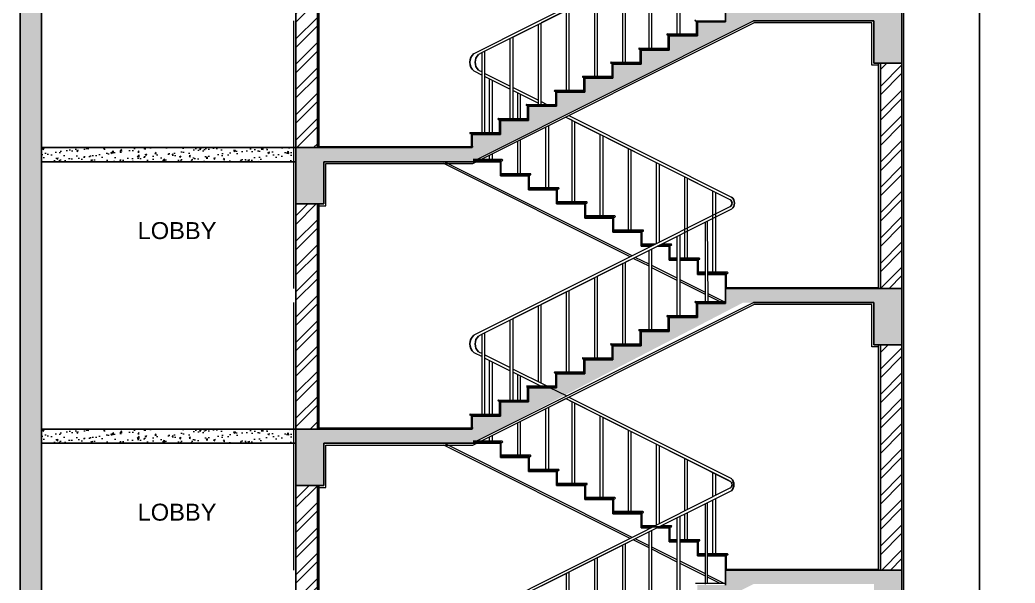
# Model space of a CAD drawing. Header units: metres. Extents: x 29392 to 32022, y 3934 to 33962.
# Drawn here: x 29749.95 to 29760.56, y 4069.76 to 4075.76 of the extents above; entities that cross this region are included whole.
import ezdxf

# ---------------------------------------------------------------- set-up
doc = ezdxf.new("R2010")
doc.units = ezdxf.units.M
for name, color, linetype, lineweight in [('HATCH', 250, 'Continuous', 13), ('Layer2', 7, 'Continuous', 5), ('PLASTER', 252, 'Continuous', 15)]:
    doc.layers.add(name, color=color, linetype=linetype, lineweight=lineweight)
doc.styles.get("Standard").update_dxf_attribs({"font": 'arial.ttf'})
doc.dimstyles.get("Standard").update_dxf_attribs({"dimtxt": 0.1, "dimasz": 0.18, "dimexe": 0.18, "dimexo": 0.0625, "dimgap": 0.09, "dimtad": 0, "dimtih": 1, "dimtoh": 1, "dimdec": 1, "dimzin": 0, "dimdsep": 46, "dimtxsty": 'Standard', "dimcen": 0.09, "dimadec": 0, "dimazin": 0, "dimtfac": 1, "dimtdec": 1, "dimtofl": 0, "dimtmove": 0, "dimatfit": 3, "dimfxl": 1, "dimtolj": 1, "dimtzin": 0, "dimarcsym": 0})

# ---------------------------------------------------------------- blocks, each defined once
blk = doc.blocks.new('*D276')
at = {"color": 0, "lineweight": -2, "transparency": 16777216}
for p, q in [((29759.433, 4102.828), (29760.357, 4102.828)), ((29760.177, 4102.648), (29760.177, 4080.645)), ((29760.177, 4057.955), (29760.177, 4079.957)), ((29759.433, 4057.775), (29760.357, 4057.775))]:
    blk.add_line(p, q, dxfattribs=at)
at = {"color": 0, "transparency": 16777216}
for points in [[(29760.147, 4102.648), (29760.207, 4102.648), (29760.177, 4102.828)], [(29760.147, 4057.955), (29760.207, 4057.955), (29760.177, 4057.775)]]:
    blk.add_solid(points, dxfattribs=at)
at = {"layer": 'Defpoints', "color": 0, "transparency": 16777216}
for p in [(29759.37, 4102.828), (29760.177, 4102.828), (29759.37, 4057.775)]:
    blk.add_point(p, dxfattribs=at)
at = {"color": 0, "transparency": 16777216, "insert": (29760.177, 4080.301), "char_height": 0.5, "attachment_point": 5}
blk.add_mtext('\\A1;45', dxfattribs=at)

msp = doc.modelspace()

# ---------------------------------------------------------------- hatches: boundary and pattern name
at = {"layer": 'HATCH', "transparency": 16777216}
h = msp.add_hatch(dxfattribs=at)
h.set_pattern_fill('AR-CONC', color=256, scale=0.001)
h.set_pattern_definition([(50, (27799.91952, 3402.4453), (0.182184669, -0.015939086), [0.01905, -0.20955]), (355, (27799.91952, 3402.4453), (-0.035243421, 0.191056845), [0.01524, -0.167640584]), (100.451445, (27799.9347, 3402.44397), (0.146941247, 0.175117752), [0.016190009, -0.178090245]), (46.1842, (27799.91952, 3402.4961), (0.27107904, -0.042042328), [0.028575, -0.314325]), (96.635558, (27799.9421, 3402.4926), (0.237404134, 0.247426125), [0.024285023, -0.26713561]), (351.184151, (27799.91952, 3402.4961), (0.237404134, 0.247426125), [0.022859967, -0.251459732]), (21, (27799.94492, 3402.4834), (0.151614391, -0.102265198), [0.01905, -0.20955]), (326, (27799.94492, 3402.4834), (0.061802028, 0.184187966), [0.01524, -0.16764]), (71.451445, (27799.95755, 3402.47488), (0.21341642, 0.081922769), [0.016190009, -0.178089938]), (37.5, (27799.919516, 3402.4453), (0.0030886033, 0.0845550389), [0, -0.165608, 0, -0.17018, 0, -0.168275]), (7.5, (27799.91952, 3402.4453), (0.0668196625, 0.100180575), [0, -0.097028, 0, -0.161798, 0, -0.064135]), (327.5, (27799.862874, 3402.4453), (0.1355905952, -0.005728744), [0, -0.0635, 0, -0.19812, 0, -0.26289]), (317.5, (27799.83747, 3402.4453), (0.1481291814, 0.025426491), [0, -0.08255, 0, -0.131572, 0, -0.18669])])
h.paths.add_polyline_path([(29749.951, 4058.675), (29750.181, 4058.675), (29750.181, 4055.683), (29750.185, 4055.631), (29750.18, 4055.973), (29750.18, 4055.931), (29750.19, 4055.772), (29750.19, 4055.879), (29750.19, 4098.397), (29750.19, 4098.397), (29749.958, 4098.397)])
h = msp.add_hatch(dxfattribs=at)
h.set_pattern_fill('ANSI32', color=256, scale=0.02)
h.set_pattern_definition([(45, (28953.65283, 3789.53923), (-0.13470384, 0.13470384), []), (45, (28953.74263, 3789.53923), (-0.13470384, 0.13470384), [])])
h.paths.add_polyline_path([(29753.12, 4080.397), (29752.89, 4080.397), (29752.89, 4083.847), (29753.12, 4083.847)])
h.paths.add_polyline_path([(29753.12, 4077.397), (29752.89, 4077.397), (29752.89, 4079.797), (29753.12, 4079.797), (29753.12, 4079.777)])
h.paths.add_polyline_path([(29759.35, 4078.897), (29759.12, 4078.897), (29759.12, 4081.297), (29759.35, 4081.297)])
h.paths.add_polyline_path([(29759.35, 4078.297), (29759.35, 4075.897), (29759.12, 4075.897), (29759.12, 4078.297)])
h.paths.add_polyline_path([(29759.35, 4075.297), (29759.35, 4072.897), (29759.12, 4072.897), (29759.12, 4075.297)])
h.paths.add_polyline_path([(29753.12, 4071.397), (29752.89, 4071.397), (29752.89, 4073.797), (29753.12, 4073.797), (29753.12, 4073.777)])
h.paths.add_polyline_path([(29752.89, 4074.397), (29752.89, 4076.797), (29753.12, 4076.797), (29753.12, 4076.777), (29753.12, 4074.397)])
h = msp.add_hatch(dxfattribs=at)
h.set_pattern_fill('AR-CONC', color=256, scale=0.001)
h.set_pattern_definition([(50, (28953.65283, 3801.53923), (0.18218467, -0.015939086), [0.01905, -0.20955]), (355, (28953.65283, 3801.53923), (-0.03524342, 0.191056845), [0.01524, -0.167640584]), (100.451445, (28953.66801, 3801.5379), (0.146941247, 0.175117752), [0.01619001, -0.178090245]), (46.1842, (28953.65283, 3801.59003), (0.27107904, -0.04204233), [0.028575, -0.314325]), (96.635558, (28953.67542, 3801.58652), (0.23740413, 0.247426125), [0.02428502, -0.26713561]), (351.18415, (28953.65283, 3801.59003), (0.23740413, 0.24742612), [0.02285997, -0.25145973]), (21, (28953.67823, 3801.57733), (0.15161439, -0.102265198), [0.01905, -0.20955]), (326, (28953.67823, 3801.57733), (0.06180203, 0.184187966), [0.01524, -0.16764]), (71.451445, (28953.69087, 3801.5688), (0.21341642, 0.08192277), [0.01619001, -0.178089938]), (37.5, (28953.65283, 3801.53923), (0.0030886033, 0.084555039), [0, -0.165608, 0, -0.17018, 0, -0.168275]), (7.5, (28953.65283, 3801.53923), (0.0668196625, 0.100180575), [0, -0.097028, 0, -0.161798, 0, -0.064135]), (327.5, (28953.59619, 3801.53923), (0.135590595, -0.005728744), [0, -0.0635, 0, -0.19812, 0, -0.26289]), (317.5, (28953.57079, 3801.53923), (0.148129181, 0.025426491), [0, -0.08255, 0, -0.131572, 0, -0.18669])])
h.paths.add_polyline_path([(29759.05, 4072.747), (29757.659, 4072.747), (29754.77, 4071.247), (29753.19, 4071.247), (29753.19, 4070.797), (29752.89, 4070.797), (29752.89, 4071.397), (29754.77, 4071.397), (29754.77, 4071.537), (29755.07, 4071.537), (29755.07, 4071.687), (29755.37, 4071.687), (29755.37, 4071.837), (29755.67, 4071.837), (29755.67, 4071.945), (29755.67, 4071.987), (29755.97, 4071.987), (29755.97, 4072.137), (29756.27, 4072.137), (29756.27, 4072.287), (29756.57, 4072.287), (29756.57, 4072.437), (29756.87, 4072.437), (29756.87, 4072.587), (29757.17, 4072.587), (29757.17, 4072.737), (29757.47, 4072.737), (29757.47, 4072.897), (29757.48, 4072.897), (29759.35, 4072.897), (29759.35, 4072.297), (29759.05, 4072.297)])
h.paths.add_polyline_path([(29759.05, 4075.747), (29757.769, 4075.747), (29754.769, 4074.247), (29753.19, 4074.247), (29753.19, 4073.797), (29752.89, 4073.797), (29752.89, 4074.397), (29754.77, 4074.397), (29754.78, 4074.407), (29754.77, 4074.407), (29754.77, 4074.537), (29755.07, 4074.537), (29755.07, 4074.687), (29755.37, 4074.687), (29755.37, 4074.837), (29755.67, 4074.837), (29755.67, 4074.945), (29755.67, 4074.987), (29755.97, 4074.987), (29755.97, 4075.137), (29756.27, 4075.137), (29756.27, 4075.287), (29756.57, 4075.287), (29756.57, 4075.437), (29756.87, 4075.437), (29756.87, 4075.587), (29757.17, 4075.587), (29757.17, 4075.737), (29757.445, 4075.737), (29757.47, 4075.737), (29757.47, 4075.897), (29759.35, 4075.897), (29759.35, 4075.297), (29759.05, 4075.297)])
h = msp.add_hatch(dxfattribs=at)
h.set_pattern_fill('AR-CONC', color=256, scale=0.001)
h.set_pattern_definition([(50, (27799.92952, 3354.4453), (0.182184669, -0.015939086), [0.01905, -0.20955]), (355, (27799.92952, 3354.4453), (-0.035243421, 0.191056845), [0.01524, -0.167640584]), (100.451445, (27799.9447, 3354.44397), (0.146941247, 0.175117752), [0.016190009, -0.178090245]), (46.1842, (27799.92952, 3354.4961), (0.27107904, -0.042042328), [0.028575, -0.314325]), (96.635558, (27799.9521, 3354.4926), (0.237404134, 0.247426125), [0.024285023, -0.26713561]), (351.184151, (27799.92952, 3354.4961), (0.237404134, 0.247426125), [0.022859967, -0.251459732]), (21, (27799.95492, 3354.4834), (0.151614391, -0.102265198), [0.01905, -0.20955]), (326, (27799.95492, 3354.4834), (0.061802028, 0.184187966), [0.01524, -0.16764]), (71.451445, (27799.96755, 3354.47488), (0.21341642, 0.081922769), [0.016190009, -0.178089938]), (37.5, (27799.929516, 3354.4453), (0.0030886033, 0.0845550389), [0, -0.165608, 0, -0.17018, 0, -0.168275]), (7.5, (27799.92952, 3354.4453), (0.0668196625, 0.100180575), [0, -0.097028, 0, -0.161798, 0, -0.064135]), (327.5, (27799.872874, 3354.4453), (0.1355905952, -0.005728744), [0, -0.0635, 0, -0.19812, 0, -0.26289]), (317.5, (27799.84747, 3354.4453), (0.1481291814, 0.025426491), [0, -0.08255, 0, -0.131572, 0, -0.18669])])
h.paths.add_polyline_path([(29750.18, 4074.397), (29752.87, 4074.397), (29752.87, 4074.247), (29750.18, 4074.247)])
h = msp.add_hatch(dxfattribs=at)
h.set_pattern_fill('ANSI32', color=256, scale=0.02)
h.set_pattern_definition([(45, (23028.72455, 2779.90377), (-0.134703842, 0.134703842), []), (45, (23028.81435, 2779.90377), (-0.134703842, 0.134703842), [])])
h.paths.add_polyline_path([(29752.89, 4068.397), (29753.12, 4068.397), (29753.12, 4070.797), (29752.89, 4070.797)])
h.paths.add_polyline_path([(29759.12, 4069.897), (29759.35, 4069.897), (29759.35, 4072.297), (29759.12, 4072.297)])
h = msp.add_hatch(dxfattribs=at)
h.set_pattern_fill('AR-CONC', color=256, scale=0.001)
h.set_pattern_definition([(50, (27799.92952, 3351.4453), (0.182184669, -0.015939086), [0.01905, -0.20955]), (355, (27799.92952, 3351.4453), (-0.035243421, 0.191056845), [0.01524, -0.167640584]), (100.451445, (27799.9447, 3351.44397), (0.146941247, 0.175117752), [0.016190009, -0.178090245]), (46.1842, (27799.92952, 3351.4961), (0.27107904, -0.042042328), [0.028575, -0.314325]), (96.635558, (27799.9521, 3351.4926), (0.237404134, 0.247426125), [0.024285023, -0.26713561]), (351.184151, (27799.92952, 3351.4961), (0.237404134, 0.247426125), [0.022859967, -0.251459732]), (21, (27799.95492, 3351.4834), (0.151614391, -0.102265198), [0.01905, -0.20955]), (326, (27799.95492, 3351.4834), (0.061802028, 0.184187966), [0.01524, -0.16764]), (71.451445, (27799.96755, 3351.47488), (0.21341642, 0.081922769), [0.016190009, -0.178089938]), (37.5, (27799.929516, 3351.4453), (0.0030886033, 0.0845550389), [0, -0.165608, 0, -0.17018, 0, -0.168275]), (7.5, (27799.92952, 3351.4453), (0.0668196625, 0.100180575), [0, -0.097028, 0, -0.161798, 0, -0.064135]), (327.5, (27799.872874, 3351.4453), (0.1355905952, -0.005728744), [0, -0.0635, 0, -0.19812, 0, -0.26289]), (317.5, (27799.84747, 3351.4453), (0.1481291814, 0.025426491), [0, -0.08255, 0, -0.131572, 0, -0.18669])])
h.paths.add_polyline_path([(29750.18, 4071.397), (29752.87, 4071.397), (29752.87, 4071.247), (29750.18, 4071.247)])
h = msp.add_hatch(dxfattribs=at)
h.set_pattern_fill('AR-CONC', color=256, scale=0.001)
h.set_pattern_definition([(50, (28953.65283, 3795.53923), (0.18218467, -0.015939086), [0.01905, -0.20955]), (355, (28953.65283, 3795.53923), (-0.03524342, 0.191056845), [0.01524, -0.167640584]), (100.451445, (28953.66801, 3795.5379), (0.146941247, 0.175117752), [0.01619001, -0.178090245]), (46.1842, (28953.65283, 3795.59003), (0.27107904, -0.04204233), [0.028575, -0.314325]), (96.635558, (28953.67542, 3795.58652), (0.23740413, 0.247426125), [0.02428502, -0.26713561]), (351.18415, (28953.65283, 3795.59003), (0.23740413, 0.24742612), [0.02285997, -0.25145973]), (21, (28953.67823, 3795.57733), (0.15161439, -0.102265198), [0.01905, -0.20955]), (326, (28953.67823, 3795.57733), (0.06180203, 0.184187966), [0.01524, -0.16764]), (71.451445, (28953.69087, 3795.5688), (0.21341642, 0.08192277), [0.01619001, -0.178089938]), (37.5, (28953.65283, 3795.53923), (0.0030886033, 0.084555039), [0, -0.165608, 0, -0.17018, 0, -0.168275]), (7.5, (28953.65283, 3795.53923), (0.0668196625, 0.100180575), [0, -0.097028, 0, -0.161798, 0, -0.064135]), (327.5, (28953.59619, 3795.53923), (0.135590595, -0.005728744), [0, -0.0635, 0, -0.19812, 0, -0.26289]), (317.5, (28953.57079, 3795.53923), (0.148129181, 0.025426491), [0, -0.08255, 0, -0.131572, 0, -0.18669])])
h.paths.add_polyline_path([(29759.05, 4066.747), (29757.659, 4066.747), (29754.77, 4065.247), (29753.19, 4065.247), (29753.19, 4064.797), (29752.89, 4064.797), (29752.89, 4065.397), (29754.77, 4065.397), (29754.77, 4065.537), (29755.07, 4065.537), (29755.07, 4065.687), (29755.37, 4065.687), (29755.37, 4065.837), (29755.67, 4065.837), (29755.67, 4065.945), (29755.67, 4065.987), (29755.97, 4065.987), (29755.97, 4066.137), (29756.27, 4066.137), (29756.27, 4066.287), (29756.57, 4066.287), (29756.57, 4066.437), (29756.87, 4066.437), (29756.87, 4066.587), (29757.17, 4066.587), (29757.17, 4066.737), (29757.47, 4066.737), (29757.47, 4066.897), (29757.48, 4066.897), (29759.35, 4066.897), (29759.35, 4066.297), (29759.05, 4066.297)])
h.paths.add_polyline_path([(29759.05, 4069.747), (29757.769, 4069.747), (29754.769, 4068.247), (29753.19, 4068.247), (29753.19, 4067.797), (29752.89, 4067.797), (29752.89, 4068.397), (29754.77, 4068.397), (29754.78, 4068.407), (29754.77, 4068.407), (29754.77, 4068.537), (29755.07, 4068.537), (29755.07, 4068.687), (29755.37, 4068.687), (29755.37, 4068.837), (29755.67, 4068.837), (29755.67, 4068.945), (29755.67, 4068.987), (29755.97, 4068.987), (29755.97, 4069.137), (29756.27, 4069.137), (29756.27, 4069.287), (29756.57, 4069.287), (29756.57, 4069.437), (29756.87, 4069.437), (29756.87, 4069.587), (29757.17, 4069.587), (29757.17, 4069.737), (29757.445, 4069.737), (29757.47, 4069.737), (29757.47, 4069.897), (29759.35, 4069.897), (29759.35, 4069.297), (29759.05, 4069.297)])

# ---------------------------------------------------------------- linework, layer by layer
at = {"transparency": 16777216}
for p, q in [((29749.957, 4099.595), (29749.95, 4057.775)), ((29749.958, 4099.595), (29749.951, 4058.675)), ((29750.183, 4099.595), (29750.181, 4057.557)), ((29752.89, 4057.775), (29752.89, 4086.787)), ((29759.35, 4057.775), (29759.35, 4086.827)), ((29759.35, 4057.897), (29759.35, 4086.787)), ((29753.12, 4074.397), (29753.12, 4076.797)), ((29757.47, 4075.897), (29757.47, 4075.737)), ((29757.17, 4075.587), (29757.17, 4075.737)), ((29757.17, 4075.737), (29757.445, 4075.737)), ((29757.47, 4075.737), (29757.44, 4075.737)), ((29757.769, 4075.747), (29759.05, 4075.747)), ((29759.05, 4075.297), (29759.05, 4075.747)), ((29756.87, 4075.437), (29756.87, 4075.587)), ((29756.87, 4075.587), (29757.17, 4075.587)), ((29756.57, 4075.287), (29756.57, 4075.437)), ((29756.57, 4075.437), (29756.87, 4075.437)), ((29759.35, 4075.297), (29759.05, 4075.297)), ((29759.12, 4072.897), (29759.12, 4075.297)), ((29756.27, 4075.137), (29756.27, 4075.287)), ((29756.27, 4075.287), (29756.57, 4075.287)), ((29755.97, 4075.137), (29756.27, 4075.137)), ((29755.97, 4075.137), (29755.97, 4074.987)), ((29755.67, 4074.945), (29755.67, 4074.987)), ((29755.67, 4074.987), (29755.97, 4074.987)), ((29755.67, 4074.837), (29755.67, 4074.945)), ((29755.37, 4074.687), (29755.37, 4074.837)), ((29755.37, 4074.837), (29755.67, 4074.837)), ((29755.07, 4074.537), (29755.07, 4074.687)), ((29755.07, 4074.687), (29755.255, 4074.687)), ((29755.07, 4074.687), (29755.37, 4074.687)), ((29755.07, 4074.537), (29755.07, 4074.585)), ((29754.77, 4074.537), (29754.955, 4074.537)), ((29754.77, 4074.537), (29754.77, 4074.397)), ((29754.77, 4074.537), (29755.07, 4074.537)), ((29752.89, 4074.397), (29750.18, 4074.397)), ((29754.77, 4074.397), (29752.89, 4074.397)), ((29752.89, 4074.247), (29750.18, 4074.247)), ((29754.769, 4074.247), (29753.19, 4074.247)), ((29753.19, 4073.797), (29753.19, 4074.247)), ((29755.07, 4074.247), (29754.77, 4074.247)), ((29755.07, 4074.097), (29755.07, 4074.247)), ((29755.37, 4074.097), (29755.07, 4074.097)), ((29755.37, 4073.947), (29755.37, 4074.097)), ((29755.67, 4073.947), (29755.37, 4073.947)), ((29755.67, 4073.797), (29755.67, 4073.947)), ((29752.89, 4073.797), (29753.19, 4073.797)), ((29753.12, 4071.397), (29753.12, 4073.797)), ((29755.97, 4073.797), (29755.67, 4073.797)), ((29755.97, 4073.647), (29755.97, 4073.797)), ((29756.27, 4073.647), (29755.97, 4073.647)), ((29756.27, 4073.497), (29756.27, 4073.647)), ((29756.57, 4073.497), (29756.27, 4073.497)), ((29756.57, 4073.347), (29756.57, 4073.497)), ((29756.678, 4073.347), (29756.57, 4073.347)), ((29756.87, 4073.347), (29756.745, 4073.347)), ((29756.87, 4073.197), (29756.87, 4073.347)), ((29756.955, 4073.197), (29756.87, 4073.197)), ((29757.17, 4073.197), (29756.985, 4073.197)), ((29757.17, 4073.047), (29757.17, 4073.197)), ((29757.255, 4073.047), (29757.17, 4073.047)), ((29757.47, 4073.047), (29757.283, 4073.047)), ((29757.47, 4072.897), (29757.47, 4073.047)), ((29757.47, 4072.897), (29759.35, 4072.897)), ((29757.47, 4072.737), (29757.47, 4072.897)), ((29757.17, 4072.587), (29757.17, 4072.737)), ((29757.17, 4072.737), (29757.445, 4072.737)), ((29757.47, 4072.737), (29757.445, 4072.737)), ((29757.769, 4072.747), (29759.05, 4072.747)), ((29759.05, 4072.297), (29759.05, 4072.747)), ((29756.87, 4072.437), (29756.87, 4072.587)), ((29756.87, 4072.587), (29757.17, 4072.587)), ((29756.57, 4072.287), (29756.57, 4072.437)), ((29756.57, 4072.437), (29756.87, 4072.437)), ((29756.27, 4072.137), (29756.27, 4072.287)), ((29756.27, 4072.287), (29756.57, 4072.287)), ((29759.35, 4072.297), (29759.05, 4072.297)), ((29759.12, 4069.897), (29759.12, 4072.297)), ((29755.97, 4072.137), (29756.27, 4072.137)), ((29755.97, 4072.137), (29755.97, 4071.987)), ((29755.67, 4071.945), (29755.67, 4071.987)), ((29755.67, 4071.987), (29755.97, 4071.987)), ((29755.67, 4071.837), (29755.67, 4071.945)), ((29755.37, 4071.687), (29755.37, 4071.837)), ((29755.37, 4071.837), (29755.67, 4071.837)), ((29755.07, 4071.537), (29755.07, 4071.687)), ((29755.07, 4071.687), (29755.37, 4071.687)), ((29755.07, 4071.687), (29755.37, 4071.687)), ((29754.77, 4071.537), (29754.77, 4071.397)), ((29754.77, 4071.537), (29755.07, 4071.537)), ((29752.89, 4071.397), (29750.18, 4071.397)), ((29754.77, 4071.397), (29752.89, 4071.397)), ((29752.89, 4071.247), (29750.18, 4071.247)), ((29754.769, 4071.247), (29753.19, 4071.247)), ((29753.19, 4070.797), (29753.19, 4071.247)), ((29755.07, 4071.247), (29754.77, 4071.247)), ((29755.07, 4071.097), (29755.07, 4071.247)), ((29755.37, 4071.097), (29755.07, 4071.097)), ((29755.37, 4070.947), (29755.37, 4071.097)), ((29755.67, 4070.947), (29755.37, 4070.947)), ((29755.67, 4070.797), (29755.67, 4070.947)), ((29752.89, 4070.797), (29753.19, 4070.797)), ((29753.12, 4068.397), (29753.12, 4070.797)), ((29755.97, 4070.797), (29755.67, 4070.797)), ((29755.97, 4070.647), (29755.97, 4070.797)), ((29756.27, 4070.647), (29755.97, 4070.647)), ((29756.27, 4070.497), (29756.27, 4070.647)), ((29756.57, 4070.497), (29756.27, 4070.497)), ((29756.57, 4070.347), (29756.57, 4070.497)), ((29756.678, 4070.347), (29756.57, 4070.347)), ((29756.87, 4070.347), (29756.745, 4070.347)), ((29756.87, 4070.197), (29756.87, 4070.347)), ((29756.955, 4070.197), (29756.87, 4070.197)), ((29757.17, 4070.197), (29756.985, 4070.197)), ((29757.17, 4070.047), (29757.17, 4070.197)), ((29757.255, 4070.047), (29757.17, 4070.047)), ((29757.47, 4070.047), (29757.279, 4070.047)), ((29757.47, 4069.897), (29757.47, 4070.047)), ((29757.47, 4069.897), (29759.35, 4069.897)), ((29757.47, 4069.897), (29757.47, 4069.737))]:
    msp.add_line(p, q, dxfattribs=at)
for centre, radius, start, end in [((29754.87, 4075.306), 0.124, 132.0013, 227.9987), ((29754.916, 4075.306), 0.115, 133.3806, 226.6194), ((29757.495, 4073.806), 0.0442, 300.4225, 59.7473), ((29757.487, 4073.806), 0.0783, 304.9747, 55.0253), ((29754.87, 4072.306), 0.124, 132.0013, 227.9987), ((29754.916, 4072.306), 0.115, 133.3806, 226.6194), ((29757.495, 4070.806), 0.0442, 300.4225, 59.7473), ((29757.469, 4070.806), 0.0901, 314.5661, 45.4339)]:
    msp.add_arc(centre, radius, start, end, dxfattribs=at)
at = {"layer": 'Layer2', "transparency": 16777216}
for p, q in [((29754.769, 4074.247), (29757.769, 4075.747)), ((29756.475, 4073.245), (29754.471, 4074.247)), ((29756.655, 4073.155), (29756.508, 4073.228)), ((29756.955, 4073.005), (29756.685, 4073.14)), ((29757.255, 4072.855), (29756.985, 4072.99)), ((29757.449, 4072.758), (29757.285, 4072.84)), ((29754.77, 4071.247), (29757.769, 4072.747)), ((29754.769, 4071.247), (29754.955, 4071.341)), ((29756.475, 4070.245), (29754.471, 4071.247)), ((29756.655, 4070.155), (29756.508, 4070.228)), ((29756.955, 4070.005), (29756.685, 4070.14)), ((29757.255, 4069.855), (29756.985, 4069.99)), ((29757.449, 4069.758), (29757.279, 4069.843))]:
    msp.add_line(p, q, dxfattribs=at)
at = {"layer": 'PLASTER', "transparency": 16777216}
for p, q in [((29759.37, 4057.775), (29759.37, 4086.787)), ((29753.14, 4074.397), (29753.14, 4076.797)), ((29752.87, 4072.897), (29752.87, 4075.747)), ((29752.87, 4072.897), (29752.87, 4075.747)), ((29754.778, 4074.227), (29757.771, 4075.726)), ((29757.47, 4075.746), (29757.15, 4075.746)), ((29757.16, 4075.596), (29757.16, 4075.746)), ((29757.16, 4075.746), (29757.47, 4075.746)), ((29759.03, 4075.726), (29757.771, 4075.726)), ((29759.03, 4075.276), (29759.03, 4075.726)), ((29756.85, 4075.608), (29757.16, 4075.608)), ((29757.16, 4075.596), (29756.85, 4075.596)), ((29756.86, 4075.446), (29756.86, 4075.596)), ((29756.86, 4075.596), (29757.16, 4075.596)), ((29756.55, 4075.458), (29756.86, 4075.458)), ((29756.86, 4075.446), (29756.55, 4075.446)), ((29756.56, 4075.296), (29756.56, 4075.446)), ((29756.56, 4075.446), (29756.86, 4075.446)), ((29756.25, 4075.308), (29756.56, 4075.308)), ((29756.56, 4075.296), (29756.25, 4075.296)), ((29756.26, 4075.146), (29756.26, 4075.296)), ((29756.26, 4075.296), (29756.56, 4075.296)), ((29759.1, 4072.897), (29759.1, 4075.297)), ((29759.1, 4075.276), (29759.03, 4075.276)), ((29755.95, 4075.158), (29756.26, 4075.158)), ((29756.26, 4075.146), (29755.95, 4075.146)), ((29755.96, 4074.996), (29755.96, 4075.146)), ((29755.96, 4075.146), (29756.26, 4075.146)), ((29755.65, 4075.008), (29755.96, 4075.008)), ((29755.96, 4074.996), (29755.65, 4074.996)), ((29755.66, 4074.846), (29755.66, 4074.996)), ((29755.66, 4074.996), (29755.96, 4074.996)), ((29755.35, 4074.858), (29755.66, 4074.858)), ((29755.66, 4074.846), (29755.35, 4074.846)), ((29755.36, 4074.696), (29755.36, 4074.846)), ((29755.05, 4074.708), (29755.255, 4074.708)), ((29755.05, 4074.708), (29755.36, 4074.708)), ((29755.255, 4074.696), (29755.05, 4074.696)), ((29755.36, 4074.696), (29755.05, 4074.696)), ((29755.06, 4074.546), (29755.06, 4074.696)), ((29755.06, 4074.696), (29755.255, 4074.696)), ((29754.75, 4074.558), (29754.955, 4074.558)), ((29754.75, 4074.558), (29755.06, 4074.558)), ((29755.06, 4074.546), (29755.06, 4074.584)), ((29754.955, 4074.546), (29754.75, 4074.546)), ((29755.06, 4074.546), (29754.75, 4074.546)), ((29754.77, 4074.546), (29754.758, 4074.546)), ((29754.758, 4074.546), (29754.758, 4074.407)), ((29754.77, 4074.537), (29754.77, 4074.546)), ((29754.78, 4074.546), (29754.955, 4074.546)), ((29754.78, 4074.407), (29753.14, 4074.407)), ((29755.09, 4074.269), (29754.78, 4074.269)), ((29755.08, 4074.257), (29754.78, 4074.257)), ((29754.78, 4074.257), (29755.09, 4074.257)), ((29755.08, 4074.107), (29755.08, 4074.257)), ((29753.21, 4073.777), (29753.21, 4074.227)), ((29753.21, 4074.227), (29754.778, 4074.227)), ((29756.452, 4073.234), (29754.467, 4074.227)), ((29755.39, 4074.119), (29755.08, 4074.119)), ((29755.38, 4074.107), (29755.08, 4074.107)), ((29755.08, 4074.107), (29755.39, 4074.107)), ((29755.38, 4073.957), (29755.38, 4074.107)), ((29755.69, 4073.969), (29755.38, 4073.969)), ((29755.68, 4073.957), (29755.38, 4073.957)), ((29755.38, 4073.957), (29755.69, 4073.957)), ((29755.68, 4073.807), (29755.68, 4073.957)), ((29755.99, 4073.819), (29755.68, 4073.819)), ((29753.12, 4073.797), (29753.12, 4073.777)), ((29753.14, 4071.397), (29753.14, 4073.797)), ((29753.14, 4073.777), (29753.21, 4073.777)), ((29755.98, 4073.807), (29755.68, 4073.807)), ((29755.68, 4073.807), (29755.99, 4073.807)), ((29755.98, 4073.657), (29755.98, 4073.807)), ((29756.29, 4073.669), (29755.98, 4073.669)), ((29756.28, 4073.657), (29755.98, 4073.657)), ((29755.98, 4073.657), (29756.29, 4073.657)), ((29756.28, 4073.507), (29756.28, 4073.657)), ((29756.59, 4073.519), (29756.28, 4073.519)), ((29756.58, 4073.507), (29756.28, 4073.507)), ((29756.28, 4073.507), (29756.59, 4073.507)), ((29756.58, 4073.357), (29756.58, 4073.507)), ((29756.722, 4073.369), (29756.58, 4073.369)), ((29756.698, 4073.357), (29756.58, 4073.357)), ((29756.58, 4073.357), (29756.698, 4073.357)), ((29756.88, 4073.357), (29756.765, 4073.357)), ((29756.765, 4073.357), (29756.89, 4073.357)), ((29756.89, 4073.369), (29756.789, 4073.369)), ((29756.88, 4073.207), (29756.88, 4073.357)), ((29756.655, 4073.133), (29756.486, 4073.217)), ((29756.955, 4073.219), (29756.88, 4073.219)), ((29756.955, 4073.207), (29756.88, 4073.207)), ((29756.88, 4073.207), (29756.955, 4073.207)), ((29757.19, 4073.219), (29756.985, 4073.219)), ((29757.18, 4073.207), (29756.985, 4073.207)), ((29756.985, 4073.207), (29757.19, 4073.207)), ((29757.18, 4073.057), (29757.18, 4073.207)), ((29756.955, 4072.982), (29756.685, 4073.118)), ((29757.255, 4073.069), (29757.18, 4073.069)), ((29757.49, 4073.069), (29757.283, 4073.069)), ((29757.255, 4072.832), (29756.985, 4072.967)), ((29757.255, 4073.057), (29757.18, 4073.057)), ((29757.18, 4073.057), (29757.255, 4073.057)), ((29757.48, 4073.057), (29757.283, 4073.057)), ((29757.283, 4073.057), (29757.49, 4073.057)), ((29757.48, 4072.897), (29757.48, 4073.057)), ((29757.47, 4072.906), (29759.1, 4072.906)), ((29757.15, 4072.758), (29757.47, 4072.758)), ((29757.405, 4072.758), (29757.285, 4072.818)), ((29752.87, 4069.897), (29752.87, 4072.747)), ((29752.87, 4069.897), (29752.87, 4072.747)), ((29754.778, 4071.227), (29757.771, 4072.726)), ((29757.47, 4072.746), (29757.15, 4072.746)), ((29757.16, 4072.596), (29757.16, 4072.746)), ((29757.16, 4072.746), (29757.47, 4072.746)), ((29759.03, 4072.726), (29757.771, 4072.726)), ((29759.03, 4072.276), (29759.03, 4072.726)), ((29756.85, 4072.608), (29757.16, 4072.608)), ((29757.16, 4072.596), (29756.85, 4072.596)), ((29756.86, 4072.446), (29756.86, 4072.596)), ((29756.86, 4072.596), (29757.16, 4072.596)), ((29756.55, 4072.458), (29756.86, 4072.458)), ((29756.86, 4072.446), (29756.55, 4072.446)), ((29756.56, 4072.296), (29756.56, 4072.446)), ((29756.56, 4072.446), (29756.86, 4072.446)), ((29756.25, 4072.308), (29756.56, 4072.308)), ((29756.56, 4072.296), (29756.25, 4072.296)), ((29756.26, 4072.146), (29756.26, 4072.296)), ((29756.26, 4072.296), (29756.56, 4072.296)), ((29759.1, 4072.276), (29759.03, 4072.276)), ((29759.1, 4069.897), (29759.1, 4072.297)), ((29755.95, 4072.158), (29756.26, 4072.158)), ((29756.26, 4072.146), (29755.95, 4072.146)), ((29755.96, 4071.996), (29755.96, 4072.146)), ((29755.96, 4072.146), (29756.26, 4072.146)), ((29755.65, 4072.008), (29755.96, 4072.008)), ((29755.96, 4071.996), (29755.65, 4071.996)), ((29755.66, 4071.846), (29755.66, 4071.996)), ((29755.66, 4071.996), (29755.96, 4071.996)), ((29755.35, 4071.858), (29755.66, 4071.858)), ((29755.66, 4071.846), (29755.35, 4071.846)), ((29755.36, 4071.696), (29755.36, 4071.846)), ((29755.36, 4071.846), (29755.66, 4071.846)), ((29755.05, 4071.708), (29755.36, 4071.708)), ((29755.05, 4071.708), (29755.285, 4071.708)), ((29755.36, 4071.696), (29755.05, 4071.696)), ((29755.36, 4071.696), (29755.05, 4071.696)), ((29755.06, 4071.546), (29755.06, 4071.696)), ((29755.06, 4071.696), (29755.36, 4071.696)), ((29755.06, 4071.696), (29755.36, 4071.696)), ((29755.585, 4071.632), (29755.767, 4071.723)), ((29754.75, 4071.558), (29755.06, 4071.558)), ((29755.06, 4071.546), (29754.75, 4071.546)), ((29754.758, 4071.546), (29754.758, 4071.407)), ((29754.76, 4071.546), (29755.06, 4071.546)), ((29754.78, 4071.407), (29753.14, 4071.407)), ((29754.778, 4071.227), (29754.955, 4071.316)), ((29755.09, 4071.269), (29754.78, 4071.269)), ((29753.21, 4070.777), (29753.21, 4071.227)), ((29753.21, 4071.227), (29754.778, 4071.227)), ((29756.452, 4070.234), (29754.467, 4071.227)), ((29755.08, 4071.257), (29754.78, 4071.257)), ((29754.78, 4071.257), (29755.09, 4071.257)), ((29755.08, 4071.107), (29755.08, 4071.257)), ((29755.39, 4071.119), (29755.08, 4071.119)), ((29755.38, 4071.107), (29755.08, 4071.107)), ((29755.08, 4071.107), (29755.39, 4071.107)), ((29755.38, 4070.957), (29755.38, 4071.107)), ((29755.69, 4070.969), (29755.38, 4070.969)), ((29755.68, 4070.957), (29755.38, 4070.957)), ((29755.38, 4070.957), (29755.69, 4070.957)), ((29755.68, 4070.807), (29755.68, 4070.957)), ((29753.12, 4070.797), (29753.12, 4070.777)), ((29753.14, 4068.397), (29753.14, 4070.797)), ((29753.14, 4070.777), (29753.21, 4070.777)), ((29755.99, 4070.819), (29755.68, 4070.819)), ((29755.98, 4070.807), (29755.68, 4070.807)), ((29755.68, 4070.807), (29755.99, 4070.807)), ((29755.98, 4070.657), (29755.98, 4070.807)), ((29756.29, 4070.669), (29755.98, 4070.669)), ((29756.28, 4070.657), (29755.98, 4070.657)), ((29755.98, 4070.657), (29756.29, 4070.657)), ((29756.28, 4070.507), (29756.28, 4070.657)), ((29756.59, 4070.519), (29756.28, 4070.519)), ((29756.58, 4070.507), (29756.28, 4070.507)), ((29756.28, 4070.507), (29756.59, 4070.507)), ((29756.58, 4070.357), (29756.58, 4070.507)), ((29756.722, 4070.369), (29756.58, 4070.369)), ((29756.88, 4070.357), (29756.58, 4070.357)), ((29756.58, 4070.357), (29756.89, 4070.357)), ((29756.89, 4070.369), (29756.789, 4070.369)), ((29756.88, 4070.207), (29756.88, 4070.357)), ((29756.655, 4070.133), (29756.486, 4070.217)), ((29756.955, 4070.219), (29756.88, 4070.219)), ((29756.955, 4070.207), (29756.88, 4070.207)), ((29756.88, 4070.207), (29756.955, 4070.207)), ((29757.19, 4070.219), (29756.985, 4070.219)), ((29757.18, 4070.207), (29756.985, 4070.207)), ((29756.985, 4070.207), (29757.19, 4070.207)), ((29757.18, 4070.057), (29757.18, 4070.207)), ((29756.955, 4069.982), (29756.685, 4070.118)), ((29757.255, 4070.069), (29757.18, 4070.069)), ((29757.255, 4070.057), (29757.18, 4070.057)), ((29757.18, 4070.057), (29757.255, 4070.057)), ((29757.49, 4070.069), (29757.279, 4070.069)), ((29757.48, 4070.057), (29757.279, 4070.057)), ((29757.279, 4070.057), (29757.49, 4070.057)), ((29757.48, 4069.897), (29757.48, 4070.057)), ((29757.255, 4069.832), (29756.985, 4069.967)), ((29757.47, 4069.906), (29759.1, 4069.906)), ((29757.405, 4069.758), (29757.279, 4069.82)), ((29757.15, 4069.758), (29757.47, 4069.758))]:
    msp.add_line(p, q, dxfattribs=at)
at = {"layer": 'PLASTER', "color": 18, "linetype": 'Continuous', "lineweight": 20, "ltscale": 5, "true_color": 0x000000, "transparency": 16777216}
for p, q in [((29756.655, 4075.458), (29756.655, 4076.302)), ((29756.685, 4075.458), (29756.685, 4076.317)), ((29756.452, 4076.234), (29754.787, 4075.398)), ((29756.486, 4076.217), (29755.175, 4075.56)), ((29756.375, 4075.308), (29756.375, 4076.162)), ((29756.405, 4075.308), (29756.405, 4076.177)), ((29756.075, 4076.011), (29755.505, 4075.725)), ((29756.075, 4075.158), (29756.075, 4076.011)), ((29756.105, 4075.158), (29756.105, 4076.026)), ((29756.955, 4075.608), (29756.955, 4075.982)), ((29756.985, 4075.608), (29756.985, 4075.967)), ((29755.775, 4075.008), (29755.775, 4075.861)), ((29755.805, 4075.008), (29755.805, 4075.876)), ((29755.505, 4074.858), (29755.505, 4075.725)), ((29755.475, 4075.71), (29755.205, 4075.575)), ((29755.475, 4075.71), (29755.205, 4075.575)), ((29755.475, 4074.858), (29755.475, 4075.71)), ((29755.175, 4075.56), (29754.875, 4075.409)), ((29755.175, 4075.56), (29754.905, 4075.424)), ((29755.175, 4074.708), (29755.175, 4075.56)), ((29755.205, 4074.708), (29755.205, 4075.575)), ((29754.875, 4075.409), (29754.837, 4075.39)), ((29754.875, 4075.409), (29754.837, 4075.39)), ((29754.875, 4075.17), (29754.875, 4075.409)), ((29754.905, 4075.155), (29754.905, 4075.424)), ((29754.787, 4075.214), (29754.875, 4075.17)), ((29754.837, 4075.222), (29754.875, 4075.203)), ((29754.875, 4074.558), (29754.875, 4075.17)), ((29754.905, 4075.188), (29755.175, 4075.053)), ((29754.905, 4075.155), (29755.175, 4075.019)), ((29754.905, 4074.558), (29754.905, 4075.155)), ((29754.955, 4074.558), (29754.955, 4075.129)), ((29754.985, 4074.558), (29754.985, 4075.115)), ((29755.205, 4075.038), (29755.475, 4074.902)), ((29755.205, 4075.004), (29755.475, 4074.869)), ((29755.255, 4074.708), (29755.255, 4074.979)), ((29755.285, 4074.708), (29755.285, 4074.964)), ((29755.505, 4074.887), (29755.564, 4074.858)), ((29755.475, 4074.858), (29755.475, 4074.869)), ((29755.767, 4074.723), (29755.835, 4074.688)), ((29755.767, 4074.723), (29757.517, 4073.844)), ((29755.8, 4074.739), (29757.532, 4073.871)), ((29755.835, 4073.819), (29755.835, 4074.688)), ((29755.865, 4074.673), (29756.135, 4074.538)), ((29755.865, 4073.819), (29755.865, 4074.673)), ((29755.555, 4073.969), (29755.555, 4074.617)), ((29755.585, 4073.969), (29755.585, 4074.632)), ((29755.255, 4074.119), (29755.255, 4074.466)), ((29755.285, 4074.119), (29755.285, 4074.481)), ((29756.135, 4073.669), (29756.135, 4074.538)), ((29756.165, 4074.523), (29757.508, 4073.849)), ((29756.165, 4073.669), (29756.165, 4074.523)), ((29756.435, 4073.519), (29756.435, 4074.387)), ((29756.465, 4073.519), (29756.465, 4074.372)), ((29754.955, 4074.269), (29754.955, 4074.316)), ((29754.985, 4074.269), (29754.985, 4074.331)), ((29756.735, 4073.376), (29756.735, 4074.237)), ((29756.765, 4073.391), (29756.765, 4074.222)), ((29757.035, 4073.219), (29757.035, 4074.086)), ((29757.065, 4073.219), (29757.065, 4074.071)), ((29757.335, 4073.069), (29757.335, 4073.936)), ((29757.365, 4073.069), (29757.365, 4073.921)), ((29757.517, 4073.768), (29756.452, 4073.234)), ((29757.532, 4073.742), (29756.486, 4073.217)), ((29757.255, 4072.758), (29757.255, 4073.603)), ((29757.285, 4072.758), (29757.279, 4073.615)), ((29756.955, 4072.982), (29756.955, 4073.453)), ((29756.985, 4072.967), (29756.985, 4073.468)), ((29756.655, 4072.458), (29756.655, 4073.302)), ((29756.685, 4072.458), (29756.685, 4073.317)), ((29756.452, 4073.234), (29754.787, 4072.398)), ((29756.486, 4073.217), (29755.175, 4072.56)), ((29756.486, 4073.217), (29756.405, 4073.177)), ((29756.405, 4072.308), (29756.405, 4073.177)), ((29756.375, 4073.162), (29756.105, 4073.026)), ((29756.375, 4072.308), (29756.375, 4073.162)), ((29756.075, 4073.011), (29755.505, 4072.725)), ((29756.075, 4072.158), (29756.075, 4073.011)), ((29756.105, 4072.158), (29756.105, 4073.026)), ((29756.955, 4072.608), (29756.955, 4072.982)), ((29756.985, 4072.608), (29756.985, 4072.967)), ((29755.775, 4072.008), (29755.775, 4072.861)), ((29755.805, 4072.008), (29755.805, 4072.876)), ((29755.475, 4072.71), (29755.205, 4072.575)), ((29755.475, 4072.71), (29755.205, 4072.575)), ((29755.475, 4071.902), (29755.475, 4072.71)), ((29755.505, 4071.887), (29755.505, 4072.725)), ((29755.175, 4072.56), (29754.875, 4072.409)), ((29755.175, 4072.56), (29754.905, 4072.424)), ((29755.175, 4071.708), (29755.175, 4072.56)), ((29755.205, 4071.708), (29755.205, 4072.575)), ((29754.875, 4072.409), (29754.837, 4072.39)), ((29754.875, 4072.409), (29754.837, 4072.39)), ((29754.875, 4072.17), (29754.875, 4072.409)), ((29754.905, 4072.155), (29754.905, 4072.424)), ((29754.837, 4072.222), (29754.875, 4072.203)), ((29754.787, 4072.214), (29754.875, 4072.17)), ((29754.875, 4071.558), (29754.875, 4072.17)), ((29754.905, 4072.188), (29755.175, 4072.053)), ((29754.905, 4072.155), (29755.175, 4072.019)), ((29754.905, 4071.558), (29754.905, 4072.155)), ((29754.955, 4071.558), (29754.955, 4072.129)), ((29754.985, 4071.558), (29754.985, 4072.115)), ((29755.205, 4072.038), (29755.564, 4071.858)), ((29755.205, 4072.004), (29755.498, 4071.858)), ((29755.255, 4071.708), (29755.255, 4071.979)), ((29755.285, 4071.708), (29755.285, 4071.964)), ((29755.475, 4071.858), (29755.475, 4071.869)), ((29755.588, 4071.846), (29755.777, 4071.751)), ((29755.767, 4071.723), (29755.835, 4071.688)), ((29755.767, 4071.723), (29757.517, 4070.844)), ((29755.8, 4071.739), (29757.532, 4070.871)), ((29755.555, 4070.969), (29755.555, 4071.617)), ((29755.585, 4070.969), (29755.585, 4071.632)), ((29755.835, 4070.819), (29755.835, 4071.688)), ((29755.865, 4071.673), (29756.135, 4071.538)), ((29755.865, 4070.819), (29755.865, 4071.673)), ((29755.285, 4071.119), (29755.285, 4071.481)), ((29756.135, 4070.669), (29756.135, 4071.538)), ((29756.165, 4071.523), (29757.508, 4070.849)), ((29756.165, 4070.669), (29756.165, 4071.523)), ((29755.255, 4071.119), (29755.255, 4071.466)), ((29756.435, 4070.519), (29756.435, 4071.387)), ((29756.465, 4070.519), (29756.465, 4071.372)), ((29754.955, 4071.269), (29754.955, 4071.316)), ((29754.985, 4071.269), (29754.985, 4071.331)), ((29756.735, 4070.376), (29756.735, 4071.237)), ((29756.765, 4070.391), (29756.765, 4071.222)), ((29757.035, 4070.526), (29757.035, 4071.086)), ((29757.065, 4070.541), (29757.065, 4071.071)), ((29757.335, 4070.677), (29757.335, 4070.936)), ((29757.365, 4070.692), (29757.365, 4070.921)), ((29757.517, 4070.768), (29756.452, 4070.234)), ((29757.532, 4070.742), (29756.486, 4070.217)), ((29757.335, 4070.069), (29757.335, 4070.643)), ((29757.365, 4070.069), (29757.365, 4070.658)), ((29757.255, 4069.746), (29757.255, 4070.603)), ((29757.279, 4069.758), (29757.279, 4070.615)), ((29756.955, 4069.982), (29756.955, 4070.453)), ((29756.985, 4069.967), (29756.985, 4070.468)), ((29757.035, 4070.219), (29757.035, 4070.493)), ((29757.065, 4070.219), (29757.065, 4070.508)), ((29756.685, 4069.458), (29756.685, 4070.317)), ((29756.452, 4070.234), (29754.787, 4069.398)), ((29756.486, 4070.217), (29755.175, 4069.56)), ((29756.486, 4070.217), (29756.405, 4070.177)), ((29756.655, 4069.458), (29756.655, 4070.302)), ((29756.375, 4070.162), (29756.105, 4070.026)), ((29756.375, 4069.308), (29756.375, 4070.162)), ((29756.405, 4069.308), (29756.405, 4070.177)), ((29756.075, 4070.011), (29755.505, 4069.725)), ((29756.075, 4069.158), (29756.075, 4070.011)), ((29756.105, 4069.158), (29756.105, 4070.026)), ((29756.955, 4069.608), (29756.955, 4069.982)), ((29756.985, 4069.608), (29756.985, 4069.967)), ((29755.775, 4069.008), (29755.775, 4069.861)), ((29755.805, 4069.008), (29755.805, 4069.876))]:
    msp.add_line(p, q, dxfattribs=at)
at = {"layer": 'PLASTER', "transparency": 16777216}
for centre, start, end in [((29757.15, 4075.752), 90, 270), ((29756.85, 4075.602), 90, 270), ((29756.55, 4075.452), 90, 270), ((29756.25, 4075.302), 90, 270), ((29755.95, 4075.152), 90, 270), ((29755.65, 4075.002), 90, 270), ((29755.35, 4074.852), 90, 270), ((29755.05, 4074.702), 90, 270), ((29754.75, 4074.552), 90, 270), ((29755.09, 4074.263), 270, 90), ((29755.39, 4074.113), 270, 90), ((29755.69, 4073.963), 270, 90), ((29755.99, 4073.813), 270, 90), ((29756.29, 4073.663), 270, 90), ((29756.59, 4073.513), 270, 90), ((29756.89, 4073.363), 270, 90), ((29757.19, 4073.213), 270, 90), ((29757.49, 4073.063), 270, 90), ((29757.15, 4072.752), 90, 270), ((29756.85, 4072.602), 90, 270), ((29756.55, 4072.452), 90, 270), ((29756.25, 4072.302), 90, 270), ((29755.95, 4072.152), 90, 270), ((29755.65, 4072.002), 90, 270), ((29755.05, 4071.702), 90, 270), ((29754.75, 4071.552), 90, 270), ((29755.09, 4071.263), 270, 90), ((29755.39, 4071.113), 270, 90), ((29755.69, 4070.963), 270, 90), ((29755.99, 4070.813), 270, 90), ((29756.29, 4070.663), 270, 90), ((29756.59, 4070.513), 270, 90), ((29756.89, 4070.363), 270, 90), ((29757.19, 4070.213), 270, 90), ((29757.49, 4070.063), 270, 90)]:
    msp.add_arc(centre, 0.006, start, end, dxfattribs=at)

# ---------------------------------------------------------------- texts
at = {"transparency": 16777216}
for p in [(29751.204, 4073.423), (29751.204, 4070.423)]:
    msp.add_text('LOBBY', height=0.1805, dxfattribs=at).set_placement(p)

# ---------------------------------------------------------------- dimensions: what is measured, and where the dimension line sits
at = {"color": 251, "true_color": 0x636466}
dim = msp.add_linear_dim(base=(29760.177, 4102.828), p1=(29759.37, 4057.775), p2=(29759.37, 4102.828), angle=90, text='45', dimstyle='Standard', override={"dimtxt": 0.5}, dxfattribs=at)
dim.commit()
dim.dimension.update_dxf_attribs({"geometry": '*D276', "text_midpoint": (29760.177, 4080.301), "dimtype": 161})

doc.saveas('drawing.dxf')
